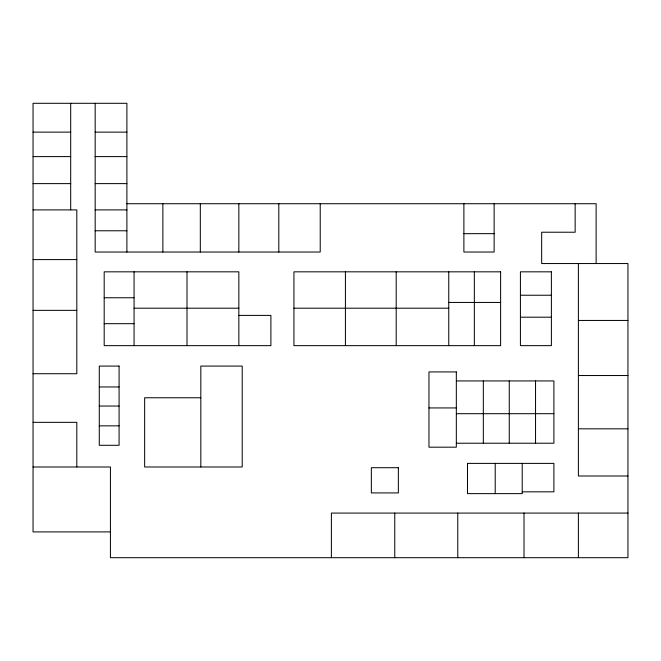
<?xml version="1.0" encoding="UTF-8"?>
<svg xmlns="http://www.w3.org/2000/svg" width="661" height="661" viewBox="0 0 661 661"><rect width="100%" height="100%" fill="white"/><g stroke="black" fill="none" stroke-linecap="round" stroke-linejoin="round"><path stroke-width="0.99" d="M33.05 132.126L70.694 132.126M95.176 132.126L126.895 132.126M33.05 156.607L70.694 156.607M95.176 156.607L126.895 156.607M33.05 183.618L70.694 183.618M95.176 183.618L126.895 183.618M126.895 203.728L596.123 203.728L596.123 263.549M33.05 209.901L76.816 209.901L76.816 373.729L33.05 373.729M95.176 209.901L126.895 209.901M95.176 230.78L126.895 230.78M463.89 233.664L494.131 233.664M33.05 259.591L76.816 259.591M520.422 295.236L551.381 295.236M104.182 297.756L134.067 297.756M448.761 302.441L500.617 302.441M134.067 308.2L238.844 308.2M293.938 308.2L448.761 308.2M33.05 310.356L76.816 310.356M238.844 315.396L270.894 315.396L270.894 345.645L104.182 345.645L104.182 271.828L238.844 271.828L238.844 345.645M520.422 317.197L551.381 317.197M578.392 320.445L627.95 320.445M104.182 323.683L134.067 323.683M578.392 375.531L627.95 375.531M456.33 380.934L553.901 380.934L553.901 443.225L456.33 443.225M99.282 386.958L119.087 386.958M200.82 397.765L144.652 397.765L144.652 466.988L242.223 466.988L242.223 366.078L200.82 366.078L200.82 466.988M99.282 406.044L119.087 406.044M428.964 407.936L456.33 407.936M456.33 413.695L553.901 413.695M33.05 422.338L76.816 422.338L76.816 466.988M99.282 425.849L119.087 425.849M578.392 428.824L627.95 428.824M33.05 466.988L110.428 466.988L110.428 557.702L627.95 557.702L627.95 263.549L541.665 263.549L541.665 232.226L575.153 232.226L575.153 203.728M627.95 475.994L578.392 475.994L578.392 263.549M522.223 491.834L553.901 491.834L553.901 463.386L467.492 463.386L467.492 493.635L522.223 493.635L522.223 463.386M627.95 513.076L331.384 513.076L331.384 557.702M110.428 531.907L33.05 531.907L33.05 103.298L126.895 103.298L126.895 252.031M578.392 513.076L578.392 557.702M535.542 380.934L535.542 443.225M524.016 513.076L524.016 557.702M509.259 380.934L509.259 443.225M495.213 463.386L495.213 493.635M494.131 203.728L494.131 252.031L463.89 252.031L463.89 203.728M483.331 380.934L483.331 443.225M474.334 271.828L474.334 345.645M457.767 513.076L457.767 557.702M448.761 271.828L448.761 345.645M396.195 271.828L396.195 345.645M394.757 513.076L394.757 557.702M345.422 271.828L345.422 345.645M320.221 203.728L320.221 252.031L95.176 252.031L95.176 103.298M278.81 203.728L278.81 252.031M238.844 203.728L238.844 252.031M200.316 203.728L200.316 252.031M186.997 271.828L186.997 345.645M162.87 203.728L162.87 252.031M134.067 271.828L134.067 345.645M70.694 103.298L70.694 209.901M500.617 271.828L293.938 271.828L293.938 345.645L500.617 345.645L500.617 271.828M551.381 271.828L520.422 271.828L520.422 345.645L551.381 345.645L551.381 271.828M119.087 366.078L99.282 366.078L99.282 445.291L119.087 445.291L119.087 366.078M456.33 371.928L428.964 371.928L428.964 447.183L456.33 447.183L456.33 371.928M398.352 467.707L371.35 467.707L371.35 492.916L398.352 492.916L398.352 467.707"/></g></svg>
